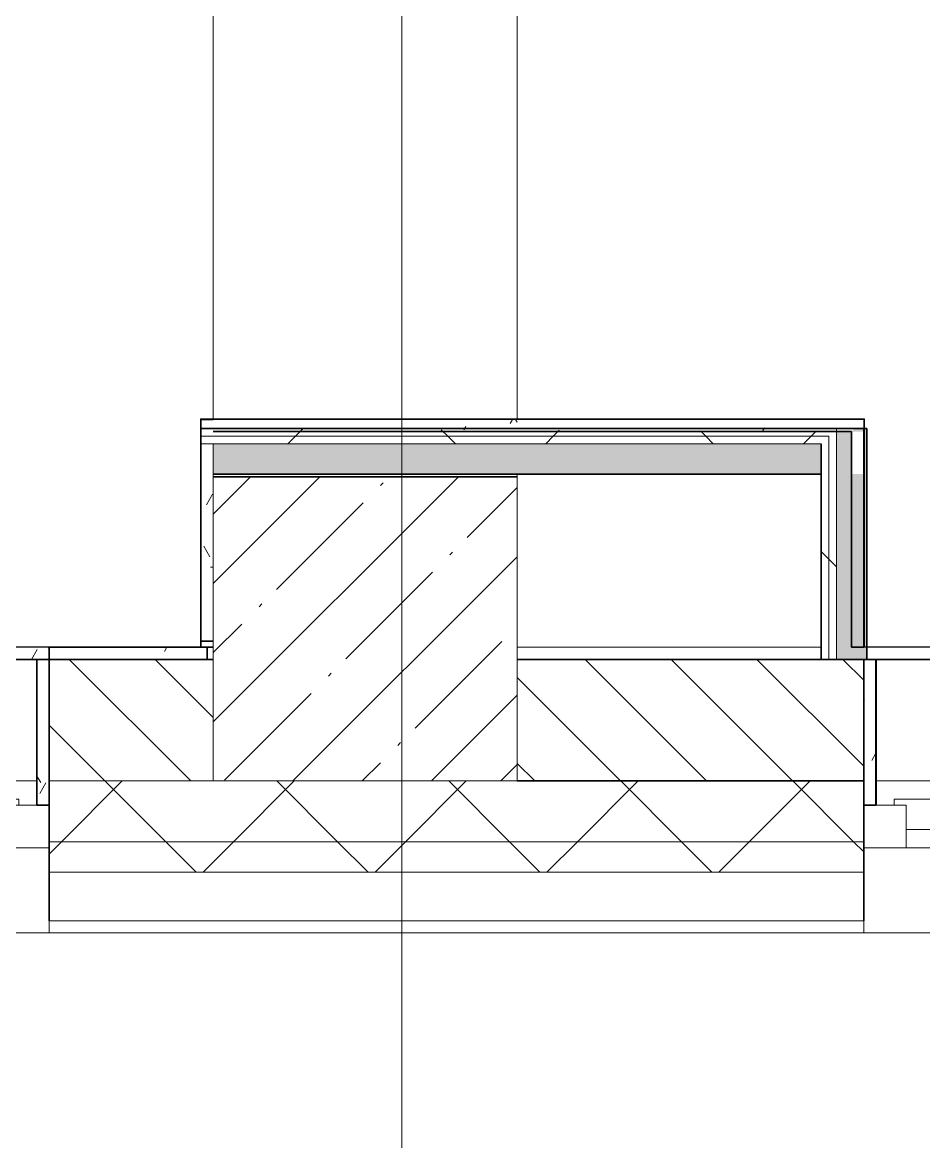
# Model space of a CAD drawing. Header units: millimetres. Extents: x 3914 to 443608, y -156176 to 78197.
# Drawn here: x 255000 to 256483, y -143021 to -141179 of the extents above; entities that cross this region are included whole.
import ezdxf

# ---------------------------------------------------------------- set-up
doc = ezdxf.new("R2010")
doc.units = ezdxf.units.MM
doc.linetypes.add('Осевая', pattern=[6350, 1270, -952.5, 3175, -952.5])
for name, color, linetype, lineweight in [('A-FLOR', 7, 'Continuous', 9), ('A-GLAZ', 7, 'Continuous', 9), ('A-GLAZ-1', 7, 'Continuous', 5), ('A-WALL', 7, 'Continuous', 5), ('A-WALL-1', 7, 'Continuous', 35), ('I-WALL', 7, 'Continuous', 5), ('S-COLS', 7, 'Continuous', 9), ('S-COLS-1', 7, 'Continuous', 5), ('Оси', 7, 'Continuous', 9), ('Оси-2', 7, 'Осевая', 9)]:
    doc.layers.add(name, color=color, linetype=linetype, lineweight=lineweight)
doc.layers.add('A-WALL-FNSH-1', color=9, linetype='Continuous', lineweight=5, true_color=0x808080)
pattern_1 = [(45, (174964.4216213672, -145977.6206746038), (-141.4213562373095, 141.4213562373095), []), (135, (174964.4216213672, -145977.6206746038), (-141.4213562373095, -141.4213562373095), [])]
pattern_2 = [(135, (174964.4216213672, -145977.6206746038), (-70.71067811865476, -70.71067811865474), [])]
pattern_3 = [(0, (174964.4216213672, -145977.6206746038), (243.84, 60.96), [20.117, -162.763, 20.117, -162.763, -975.36]), (0, (174964.4216213672, -145977.6206746038), (243.84, 60.96), [-365.76, 20.117, -345.643, 20.117, -162.763, -426.72]), (0, (174964.4216213672, -145977.6206746038), (243.84, 60.96), [-914.4, 20.117, -101.803, 20.117, -284.683]), (120, (175055.8616213672, -145947.1406746038), (-174.7129086146993, 180.6916344587976), [20.11699999999998, -162.7629999999999, 20.11699999999998, -162.7629999999999, -975.3599999999994]), (120, (175055.8616213672, -145947.1406746038), (-174.7129086146993, 180.6916344587976), [-365.7599999999997, 20.11699999999998, -345.6429999999997, 20.11699999999998, -162.7629999999999, -426.7199999999997]), (120, (175055.8616213672, -145947.1406746038), (-174.7129086146993, 180.6916344587976), [-914.3999999999994, 20.11699999999998, -101.8029999999999, 20.11699999999998, -284.6829999999997]), (240, (175086.3416213672, -145825.2206746038), (-69.12709138530056, -241.6516344587975), [20.117, -162.763, 20.117, -162.763, -975.36]), (240, (175086.3416213672, -145825.2206746038), (-69.12709138530056, -241.6516344587975), [-365.76, 20.117, -345.643, 20.117, -162.763, -426.72]), (240, (175086.3416213672, -145825.2206746038), (-69.12709138530056, -241.6516344587975), [-914.4, 20.117, -101.803, 20.117, -284.683])]
pattern_4 = [(45, (174964.4216213672, -145977.6206746038), (-212.1320343559643, 212.1320343559643), []), (135, (174964.4216213672, -145977.6206746038), (-212.1320343559643, -212.1320343559642), [])]

# ---------------------------------------------------------------- blocks, each defined once
blk = doc.blocks.new('BSC_Колонна _Прямоугольная - 500х500-V292-Объем проектирования 2 этажа')
at = {"layer": 'S-COLS-1'}
h = blk.add_hatch(dxfattribs=at)
h.set_pattern_fill('FP_18', color=256, style=0, pattern_type=2)
h.set_pattern_definition([(45, (-80600, -3800), (-114.0492527375783, 114.0492527375783), []), (45, (-80485.951, -3800), (-114.0492527375783, 114.0492527375783), [201.613, -40.323, 6.706, -33.617])])
h.paths.add_polyline_path([(250.0000000000991, -250.0000000000038), (250.0000000000645, 249.9999999999865), (-249.999971053692, 249.9999999999865), (-249.9999999999085, -250.0000000000038)])
for p, q in [((250.0000000000001, 250), (-250.0000000000001, 249.9999999999993)), ((-250.0000000000001, 249.9999999999993), (-249.9999999999954, -249.9999999999999)), ((249.9999999999998, -249.999999999992), (250.0000000000001, 250)), ((-249.9999999999954, -249.9999999999999), (249.9999999999998, -249.999999999992))]:
    blk.add_line(p, q, dxfattribs=at)
blk = doc.blocks.new('120_Окно_СКБ_2Ст - 120_Окно_СКБ_2Ст 2700х2500 _мал створка слева_-22808065-Объем проектирования 2 этажа')
at = {"layer": 'A-GLAZ'}
for p, q in [((1280.00000000004, -74.99999999997077), (1280.00000000004, -4.999999999960624)), ((1280.00000000004, -4.999999999960624), (1349.999999999991, -4.99999999996076)), ((1349.999999999991, -4.99999999996076), (1349.999999999991, -74.9999999999709)), ((1280.000000000027, -34.99999999997329), (-449.9999999999729, -34.99999999996771)), ((1280.000000000027, -74.9999999999758), (1280.000000000027, -34.99999999997329)), ((-469.9999999999696, -84.99999999997065), (1300.000000000035, -84.99999999997638)), ((1300.000000000035, -84.99999999997675), (-469.9999999999698, -84.99999999996203)), ((1349.999999999991, -74.9999999999709), (1280.00000000004, -74.99999999997077)), ((1300.000000000035, -74.99999999997586), (1280.000000000027, -74.9999999999758)), ((1300.000000000035, -84.99999999997638), (1300.000000000035, -74.99999999997586))]:
    blk.add_line(p, q, dxfattribs=at)
at = {"layer": 'A-GLAZ-1'}
for p, q in [((1349.999999999991, -4.999999999960624), (-1350.000000000006, -4.999999999956293)), ((1300.000000000048, -74.99999999997073), (1330.000000000007, -74.99999999997077))]:
    blk.add_line(p, q, dxfattribs=at)
blk = doc.blocks.new('120_Окно_СКБ_1Ст - 120_Окно_СКБ_1Ст 900х2500_h_-19906150-Объем проектирования 2 этажа')
at = {"layer": 'A-GLAZ'}
for p, q in [((-450.0000000000072, -74.999999999968), (-450.0000000000072, -4.99999999995785)), ((-450.0000000000072, -4.99999999995785), (-379.9999999999655, -4.999999999957985)), ((-379.9999999999655, -4.999999999957985), (-379.9999999999655, -74.99999999996813)), ((380.000000000048, -74.99999999996935), (380.000000000048, -4.999999999959203)), ((380.000000000048, -4.999999999959203), (449.9999999999924, -4.999999999959338)), ((449.9999999999924, -4.999999999959338), (449.9999999999924, -74.99999999996948)), ((379.9999999999892, -34.99999999996884), (-380.0000000000105, -34.99999999996638)), ((-380.0000000000105, -34.99999999996638), (-380.0000000000107, -74.99999999996889)), ((-330.0000000000066, -84.99999999996959), (-330.0000000000061, -34.99999999996655)), ((329.9999999999976, -84.99999999997172), (329.9999999999977, -34.99999999996868)), ((379.9999999999891, -74.99999999997134), (379.9999999999892, -34.99999999996884)), ((-379.9999999999655, -74.99999999996813), (-450.0000000000072, -74.999999999968)), ((-380.0000000000107, -74.99999999996889), (-400.0000000000069, -74.99999999996882)), ((-400.0000000000069, -74.99999999996882), (-400.0000000000069, -84.99999999996935)), ((-400.0000000000069, -84.99999999996935), (399.9999999999973, -84.99999999997193)), ((399.9999999999973, -84.99999999997195), (-400.0000000000069, -84.99999999996936)), ((449.9999999999924, -74.99999999996948), (380.000000000048, -74.99999999996935)), ((399.9999999999973, -74.99999999997141), (379.9999999999891, -74.99999999997134)), ((399.9999999999973, -84.99999999997193), (399.9999999999973, -74.99999999997141))]:
    blk.add_line(p, q, dxfattribs=at)
at = {"layer": 'A-GLAZ-1'}
for p, q in [((449.999999999992, -4.999999999959186), (-450.0000000000076, -4.999999999957732)), ((-330.0000000000063, -54.99999999996437), (329.9999999999977, -54.9999999999665)), ((329.9999999999977, -64.99999999996646), (-330.0000000000063, -64.99999999996433)), ((-430.0000000000061, -74.99999999996795), (-400.0000000000123, -74.999999999968)), ((399.9999999999967, -74.99999999996928), (430.0000000000075, -74.99999999996932))]:
    blk.add_line(p, q, dxfattribs=at)

msp = doc.modelspace()

# ---------------------------------------------------------------- hatches: boundary and pattern name
at = {"layer": 'A-WALL'}
h = msp.add_hatch(dxfattribs=at)
h.set_pattern_fill('FP_2', color=256, style=0, pattern_type=2)
h.set_pattern_definition(pattern_2)
h.paths.add_polyline_path([(255300.0185734887, -142427.6207093254), (255314.4216200866, -142427.6207093254), (255314.4216200866, -142227.620789462), (255044.4216213678, -142227.620789462), (255044.4216213678, -142427.6207093254)])
h.paths.add_polyline_path([(250954.4216449354, -142427.6207093254), (252044.4216213678, -142427.6207093254), (252044.4216213678, -142227.620789462), (250944.4216449354, -142227.620789462), (250944.4216449354, -142427.6207093254)])
h.paths.add_polyline_path([(254144.4216213678, -142427.6207093254), (254144.4216213678, -142227.620789462), (252944.4216213678, -142227.620789462), (252944.4216213678, -142427.6207093254), (253854.5498234887, -142427.6207093254)])
h = msp.add_hatch(dxfattribs=at)
h.set_pattern_fill('FP_2', color=256, style=0, pattern_type=2)
h.set_pattern_definition(pattern_2)
h.paths.add_polyline_path([(259144.4216200867, -142427.6207093254), (259144.4216200867, -142227.620789462), (259084.4216070566, -142227.620789462), (259084.4216070566, -142427.6207093254)])
h.paths.add_polyline_path([(255814.4216200866, -142427.6207093254), (256384.4216070566, -142427.6207093254), (256384.4216070566, -142227.620789462), (255814.4216200866, -142227.620789462), (255814.4216200866, -142306.6921318566)])
h = msp.add_hatch(dxfattribs=at)
h.set_pattern_fill('FP_24', color=256, style=0, pattern_type=2)
h.set_pattern_definition(pattern_1)
h.paths.add_polyline_path([(259164.4215685427, -142527.6207093255), (259664.4215685427, -142527.6207093255), (259664.4215685427, -142427.6207894621), (259084.4216070566, -142427.6207894621), (259084.4216070566, -142527.6207093255), (259144.4216200867, -142527.6207093255)])
h.paths.add_polyline_path([(256384.4216070566, -142527.6207093254), (256384.4216070566, -142427.6207894621), (255044.4216213678, -142427.6207894621), (255044.4216213678, -142527.6207093254), (255814.4216200866, -142527.6207093254)])
h.paths.add_polyline_path([(252944.4216213678, -142527.6207093254), (254144.4216213678, -142527.6207093254), (254144.4216213678, -142427.6207894621), (252944.4216213678, -142427.6207894621)])
h.paths.add_polyline_path([(250954.4216449354, -142527.6207093254), (252044.4216213677, -142527.6207093254), (252044.4216213678, -142427.6207894621), (250664.421614345, -142427.6207894621), (250664.421614345, -142527.6207093254), (250944.4216449354, -142527.6207093254)])
h = msp.add_hatch(dxfattribs=at)
h.set_pattern_fill('FP_24', color=256, style=0, pattern_type=2)
h.set_pattern_definition(pattern_1)
h.paths.add_polyline_path([(259673.655593647, -142577.6207093255), (259764.4216200866, -142577.6207093255), (259764.4216200866, -142527.6207093255), (259084.4216070566, -142527.6207093255), (259084.4216070566, -142577.6207093254), (259664.4216200865, -142577.6207093254)])
h.paths.add_polyline_path([(256384.4216070566, -142577.6207093254), (256384.4216070566, -142527.6207093254), (255044.4216213678, -142527.6207093254), (255044.4216213678, -142577.6207093254), (255814.4216200866, -142577.6207093254)])
h.paths.add_polyline_path([(254144.4216213678, -142577.6207093254), (254144.4216213678, -142527.6207093254), (252944.4216213678, -142527.6207093254), (252944.4216213678, -142577.6207093254), (253854.5498234887, -142577.6207093254)])
h.paths.add_polyline_path([(250844.4216213685, -142577.6207093254), (252044.4216213678, -142577.6207093254), (252044.4216213678, -142527.6207093254), (250664.421614345, -142527.6207093254), (250664.421614345, -142577.6207093254), (250817.4216143449, -142577.6207093254)])
at = {"layer": 'I-WALL'}
h = msp.add_hatch(dxfattribs=at)
h.set_pattern_fill('FP_191', color=256, style=0, pattern_type=2)
h.set_pattern_definition(pattern_3)
h.paths.add_polyline_path([(255300.0185734887, -142197.6207093254), (255314.4216200866, -142197.6207093254), (255314.4216200866, -141872.6207093254), (255294.4216200866, -141872.6207093254), (255294.4216200866, -142197.6207093254)])
h.paths.add_polyline_path([(255300.0185734887, -141847.6207093254), (255314.4216200866, -141847.6207093254), (255314.4216200866, -141832.6207093254), (255294.4216200866, -141834.5590684513), (255294.4216200866, -141847.6207093254)])
h = msp.add_hatch(dxfattribs=at)
h.set_pattern_fill('FP_191', color=256, style=0, pattern_type=2)
h.set_pattern_definition(pattern_3)
h.paths.add_polyline_path([(256334.4216070566, -141852.6207093254), (256364.4216070566, -141852.6207093254), (256369.4216070566, -141847.6207093254), (256384.4216070566, -141847.6207093254), (256384.4216070566, -141832.6207093254), (255314.4216490328, -141832.6207093254), (255314.4216490328, -141847.6207094633), (256334.5637871531, -141852.4785292289)])
h = msp.add_hatch(dxfattribs=at)
h.set_pattern_fill('FP_192', color=256, style=0, pattern_type=2)
h.set_pattern_definition(pattern_4)
h.paths.add_polyline_path([(255294.4216200866, -141860.1207093254), (256339.4216070566, -141860.1207093254), (256339.4216070566, -141852.6207093254), (256022.7529484887, -141850.993715693), (255294.4216200866, -141847.6207093254)])
h = msp.add_hatch(dxfattribs=at)
h.set_pattern_fill('FP_192', color=256, style=0, pattern_type=2)
h.set_pattern_definition(pattern_4)
h.paths.add_polyline_path([(256326.9216070566, -141872.6207093254), (256326.9216070566, -141860.1207093254), (255294.4216200866, -141860.1207093254), (255294.4216200866, -141872.6207093254), (256314.4216070566, -141872.6207093254)])
h = msp.add_hatch(dxfattribs=at)
h.set_pattern_fill('FP_192', color=256, style=0, pattern_type=2)
h.set_pattern_definition(pattern_4)
h.paths.add_polyline_path([(256326.9216070566, -142227.6207093254), (256339.4216070566, -142227.6207093254), (256339.4216070566, -141860.1207093254), (256326.9216070566, -141860.1207093254), (256326.9216070566, -142207.6207093254)])
h = msp.add_hatch(color=256, dxfattribs=at)
h.paths.add_polyline_path([(256364.4216070566, -141852.6207093254), (256384.4216070566, -141852.6207093254), (256384.4216070566, -141922.6207093254), (256364.4216070566, -141922.6207093254), (256364.4216070566, -141853.8707093254)])
h.paths.add_polyline_path([(256339.4216070566, -142227.6207093254), (256389.4216070566, -142227.6207093254), (256389.4216070566, -141847.6207093254), (256369.4216070566, -141847.6207093254), (256364.4216070566, -141852.6207093254), (256339.4216070566, -141852.6207093254), (256339.4216070566, -142207.6207093254)])
msp.add_hatch(color=256, dxfattribs=at).paths.add_polyline_path([(256314.4216070566, -141922.6207093254), (256314.4216070566, -141872.6207093254), (255314.4216490328, -141872.6207093254), (255314.4216490328, -141922.6207093254), (256022.7529484887, -141922.6207093254)])
h = msp.add_hatch(dxfattribs=at)
h.set_pattern_fill('FP_192', color=256, style=0, pattern_type=2)
h.set_pattern_definition(pattern_4)
h.paths.add_polyline_path([(256314.4216070566, -142227.6207093254), (256326.9216070566, -142227.6207093254), (256326.9216070566, -141872.6207093254), (256314.4216070566, -141872.6207093254), (256314.4216070566, -142207.6207093254)])
h = msp.add_hatch(dxfattribs=at)
h.set_pattern_fill('FP_191', color=256, style=0, pattern_type=2)
h.set_pattern_definition(pattern_3)
h.paths.add_polyline_path([(255300.0185734887, -142227.6207093254), (255304.4216200866, -142227.6207093254), (255304.4216200866, -142207.6207093254), (251218.8094724212, -142207.6207093254), (251218.8094724212, -142227.6207093254), (254938.6513859887, -142227.6207093254)])
h = msp.add_hatch(dxfattribs=at)
h.set_pattern_fill('FP_191', color=256, style=0, pattern_type=2)
h.set_pattern_definition(pattern_3)
h.paths.add_polyline_path([(258913.6904484887, -142227.6207093255), (259144.4216200867, -142227.6207093255), (259144.4216200867, -142207.6207093254), (256389.4216070566, -142207.6207093254), (256389.4216070566, -142227.6207093254), (258552.3232609887, -142227.6207093255)])
h = msp.add_hatch(dxfattribs=at)
h.set_pattern_fill('FP_191', color=256, style=0, pattern_type=2)
h.set_pattern_definition(pattern_3)
h.paths.add_polyline_path([(255024.4216213678, -142467.6207093255), (255044.4216213678, -142467.6207093255), (255044.4216213678, -142227.620789462), (255024.4216213678, -142227.620789462), (255024.4216213678, -142457.6207093255)])
h = msp.add_hatch(dxfattribs=at)
h.set_pattern_fill('FP_191', color=256, style=0, pattern_type=2)
h.set_pattern_definition(pattern_3)
h.paths.add_polyline_path([(256404.4216070565, -142467.6207093255), (256404.4216070565, -142227.620789462), (256384.4216070566, -142227.620789462), (256384.4216070566, -142467.6207093255)])

# ---------------------------------------------------------------- linework, layer by layer
at = {"layer": 'A-FLOR'}
for p, q in [((255314.4216490328, -141831.6792801619), (255314.4216490328, -135104.6014407162)), ((255314.4216490328, -141832.6207093254), (255314.4216490328, -135105.5428698797)), ((255814.4216200865, -135104.6792401049), (255814.4216200865, -141831.6792801619)), ((255814.4216200865, -135105.6206692685), (255814.4216200865, -141832.6207093254)), ((256384.4216070565, -141831.6792801619), (255314.4216200865, -141831.6792801619)), ((256384.4216070565, -141832.6207093254), (255314.4216200865, -141832.6207093254)), ((256384.4216070565, -141846.679280162), (256384.4216070565, -141831.6792801619)), ((256384.4216070565, -141847.6207093255), (256384.4216070565, -141832.6207093254)), ((255814.4216200865, -141926.6792801619), (255314.4216490328, -141926.6792801619)), ((255814.4216200865, -141927.6207093254), (255314.4216490328, -141927.6207093254)), ((255814.4216200865, -141921.6792801619), (255814.4216200865, -141926.6792801619)), ((255814.4216200865, -141922.6207093254), (255814.4216200865, -141927.6207093254)), ((255314.4216200865, -142196.6792801619), (255314.4216200865, -142206.6792801619)), ((255314.4216200865, -142197.6207093254), (255314.4216200865, -142207.6207093254))]:
    msp.add_line(p, q, dxfattribs=at)
at = {"layer": 'A-WALL'}
for p, q in [((256326.9216070565, -141860.1207093254), (255294.4216200865, -141860.1207093254)), ((256326.9216070565, -142227.6207093254), (256326.9216070565, -141860.1207093254)), ((256339.4216070565, -142227.6207093254), (256339.4216070565, -141847.6207093254)), ((256314.4216070565, -141872.6207093254), (255294.4216200865, -141872.6207093254)), ((255314.4216200865, -141872.6207093254), (255314.4216200865, -141927.6207093254)), ((254164.4216213678, -142427.6207093254), (255024.4216213678, -142427.6207093254)), ((255314.4216200865, -142427.6207093254), (255044.4216213678, -142427.6207093254)), ((256404.4216070565, -142427.6207093254), (259064.4216070565, -142427.6207093255)), ((255044.4216213678, -142527.6207093254), (256384.4216070565, -142527.6207093254)), ((255044.4216213678, -142577.6207093254), (256384.4216070565, -142577.6207093254)), ((255044.4216213678, -142657.6207093254), (256384.4216070565, -142657.6207093254)), ((255044.4216213678, -142677.6207093254), (254144.4216213678, -142677.6207093254)), ((259084.4216070565, -142677.6207093255), (256384.4216070565, -142677.6207093254))]:
    msp.add_line(p, q, dxfattribs=at)
at = {"layer": 'A-WALL-1'}
for p, q in [((255314.4216200865, -141832.6207093254), (255294.4216200865, -141832.6207093254)), ((256389.4216070565, -141847.6207093254), (255294.4216200865, -141847.6207093254)), ((255314.4216200865, -141852.6207093254), (256364.4216070565, -141852.6207093254)), ((256364.4216070565, -141852.6207093254), (256364.4216070565, -142207.6207093254)), ((256384.4216070565, -142207.6207093254), (256384.4216070565, -141847.6207093255)), ((256389.4216070565, -142227.6207093254), (256389.4216070565, -141847.6207093254)), ((256314.4216070565, -141872.6207093254), (256314.4216070565, -142227.6207093254)), ((255314.4216200865, -141922.6207093254), (256314.4216070565, -141922.6207093254)), ((255044.4216213678, -142207.6207093254), (255044.4216213678, -142657.6207093254)), ((255314.4216200865, -142207.6207093254), (255044.4216213678, -142207.6207093254)), ((255294.4216200865, -142197.6207093254), (255314.4216200865, -142197.6207093254)), ((255304.4216200865, -142227.6207093254), (255304.4216200865, -142207.6207093254)), ((256364.4216070565, -142207.6207093254), (256384.4216070565, -142207.6207093254)), ((250944.4216449354, -142227.6207093254), (255314.4216200865, -142227.6207093254)), ((255024.4216213678, -142227.6207093254), (255024.4216213678, -142467.6207093255)), ((255814.4216200865, -142227.6207093254), (259144.4216200866, -142227.6207093255)), ((256384.4216070565, -142227.6207093254), (256384.4216070565, -142657.6207093254)), ((256404.4216070565, -142467.6207093255), (256404.4216070565, -142227.6207093254)), ((256384.4216070565, -142427.6207093254), (255814.4216200865, -142427.6207093254)), ((255024.4216213678, -142467.6207093255), (255044.4216213678, -142467.6207093255)), ((256384.4216070565, -142467.6207093255), (256404.4216070565, -142467.6207093255))]:
    msp.add_line(p, q, dxfattribs=at)
at = {"layer": 'A-WALL-FNSH-1'}
for p, q in [((255293.4216200865, -141831.6207093254), (255293.4216200865, -142206.6207093254)), ((256385.4216070565, -141831.6207093254), (255293.4216200865, -141831.6207093254)), ((255294.4216200865, -142206.6207093254), (255294.4216200865, -141832.6207093254)), ((256385.4216070565, -142206.6207093254), (256385.4216070565, -141831.6207093254)), ((255294.4216200865, -141907.1207093254), (255293.4216200865, -141907.1207093254)), ((255293.4216200865, -142206.6207093254), (251238.8094724211, -142206.6207093254)), ((251238.8094724211, -142207.6207093254), (255044.4216213678, -142207.6207093254)), ((255293.4216200865, -142197.6207093254), (255294.4216200865, -142197.6207093254)), ((255304.4216200865, -142206.6207093254), (255294.4216200865, -142206.6207093254)), ((255304.4216200865, -142207.6207093254), (255304.4216200865, -142206.6207093254)), ((256384.4216070565, -142207.6207093254), (259144.4216200866, -142207.6207093255)), ((259143.4216200866, -142206.6207093255), (256385.4216070565, -142206.6207093254)), ((255023.4216213678, -142227.6207093254), (255023.4216213678, -142467.6207093255)), ((256405.4216070565, -142467.6207093255), (256405.4216070565, -142227.6207093254)), ((255023.4216213678, -142467.6207093255), (255024.4216213678, -142467.6207093255)), ((256404.4216070565, -142467.6207093255), (256405.4216070565, -142467.6207093255)), ((255044.4216213678, -142657.6207093254), (255044.4216213678, -142677.6207093254)), ((256384.4216070565, -142677.6207093254), (256384.4216070565, -142657.6207093254)), ((255044.4216213678, -142677.6207093254), (256384.4216070565, -142677.6207093254))]:
    msp.add_line(p, q, dxfattribs=at)
at = {"layer": 'I-WALL'}
msp.add_line((255814.4216200865, -142207.6207093254), (256314.4216070565, -142207.6207093254), dxfattribs=at)
at = {"layer": 'Оси'}
msp.add_lwpolyline([(255624.4215870099, -147883.8792653037), (255624.42158701, -142883.8792653037), (255624.42158701, -123587.5154001178), (255624.4215870101, -118587.5154001178)], dxfattribs=at)
at = {"layer": 'Оси-2'}
msp.add_line((255624.42158701, -142882.9378361402), (255624.42158701, -123586.5739709543), dxfattribs=at)

# ---------------------------------------------------------------- block references
at = {"layer": 'A-GLAZ', "color": 3, "rotation": 180}
for name, p in [('120_Окно_СКБ_1Ст - 120_Окно_СКБ_1Ст 900х2500_h_-19906150-Объем проектирования 2 этажа', (254594.4216213678, -142542.6207093254)), ('120_Окно_СКБ_2Ст - 120_Окно_СКБ_2Ст 2700х2500 _мал створка слева_-22808065-Объем проектирования 2 этажа', (257734.4216070565, -142542.6207093254))]:
    msp.add_blockref(name, p, dxfattribs=at)
at = {"layer": 'S-COLS'}
msp.add_blockref('BSC_Колонна _Прямоугольная - 500х500-V292-Объем проектирования 2 этажа', (255564.4216200865, -142177.6207093254), dxfattribs=at)

doc.saveas('drawing.dxf')
